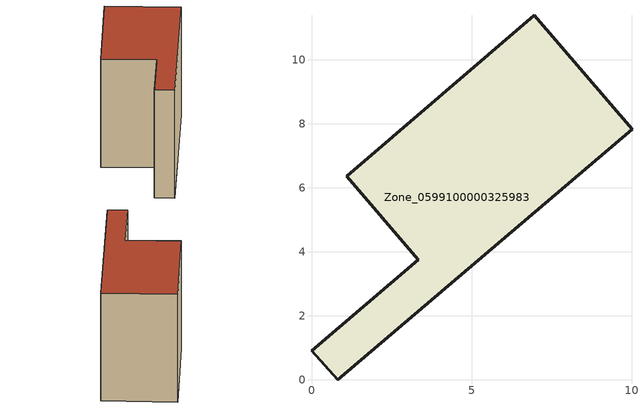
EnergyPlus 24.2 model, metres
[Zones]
Zone_0599100000325983
 floor ground (C_G): 6.96,11.39 10.01,7.82 0.81,0 0,0.91 3.33,3.75 1.1,6.36 z0
 wall outside (C_F): 10.01,7.82 6.96,11.39 1.1,6.36 3.33,3.75 0,0.91 0.81,0 10.01,7.82 z0:7.24
 roof outside (C_R): 0.81,0 10.01,7.82 6.96,11.39 1.1,6.36 3.33,3.75 0,0.91 z7.24
[BUILDING]
Pand.0599100000325983: North Axis=0; Terrain=City; Loads Convergence Tolerance Value=0.04; Temperature Convergence Tolerance Value=0.4; Solar Distribution=FullExterior; Maximum Number of Warmup Days=25; Minimum Number of Warmup Days=1
[Site:Location]
Rotterdam.The.Hague.AP_ZH_NLD Design_Conditions: Latitude=51.96; Longitude=4.45; Time Zone=1; Elevation=-4.5
[SITE:GROUNDTEMPERATURE:BUILDINGSURFACE]
18, 18, 18, 18, 18, 18, 18, 18, 18, 18, 18, 18
[MATERIAL] Thermal Absorptance=0.9; Solar Absorptance=0.7; Visible Absorptance=0.7
Name | Roughness | Thickness | Conductivity | Density | Specific Heat
G.TI.1946 | MediumSmooth | 0.15 | 1 | 540 | 1210
F.TI.1946 | Rough | 0.3 | 0.857143 | 1920 | 840
R.TI.1946 | MediumRough | 0.2 | 0.1 | 1500 | 1000
[CONSTRUCTION]
C_G: G.TI.1946
C_F: F.TI.1946
C_R: R.TI.1946
[ZONE]
Zone_0599100000325983: Type=1; Multiplier=1; Ceiling Height=Autocalculate; Volume=Autocalculate; Floor Area=autocalculate; Part of Total Floor Area=Yes
[ZONEINFILTRATION:DESIGNFLOWRATE]
Infil_Zone_0599100000325983: Zone or ZoneList or Space or SpaceList=Zone_0599100000325983; Schedule=AlwaysOn; Design Flow Rate Calculation Method=Flow/Area; Flow Rate per Floor Area=0.003; Constant Term Coefficient=1; Temperature Term Coefficient=0; Velocity Term Coefficient=0; Velocity Squared Term Coefficient=0
[HVACTEMPLATE:ZONE:IDEALLOADSAIRSYSTEM]
Zone_0599100000325983: Maximum Heating Supply Air Temperature=50; Minimum Cooling Supply Air Temperature=13; Maximum Heating Supply Air Humidity Ratio=0.0156; Minimum Cooling Supply Air Humidity Ratio=0.0077; Heating Limit=NoLimit; Cooling Limit=NoLimit; Dehumidification Control Type=ConstantSensibleHeatRatio; Cooling Sensible Heat Ratio=0.7; Dehumidification Setpoint=60; Humidification Control Type=None; Humidification Setpoint=30; Outdoor Air Method=None; Outdoor Air Flow Rate per Person=0.00944; Outdoor Air Flow Rate per Zone Floor Area=0; Outdoor Air Flow Rate per Zone=0; Demand Controlled Ventilation Type=None; Outdoor Air Economizer Type=NoEconomizer; Heat Recovery Type=None; Sensible Heat Recovery Effectiveness=0.7; Latent Heat Recovery Effectiveness=0.65
[ZONECONTROL:THERMOSTAT]
ThermostatControl_Zone_0599100000325983: Zone or ZoneList=Zone_0599100000325983; Control Type Schedule=DualSetpointControlType; Control 1=Thermostat_Zone_0599100000325983; Temperature Difference Between Cutout And Setpoint=0
[THERMOSTATSETPOINT:DUALSETPOINT]
Thermostat_Zone_0599100000325983: Heating Setpoint Temperature Schedule=HeatingSetpoint_Zone_0599100000325983; Cooling Setpoint Temperature Schedule=CoolingSetpoint_Zone_0599100000325983
[SCHEDULE:COMPACT]
HeatingSetpoint_Zone_0599100000325983: Through: 12/31, For: AllDays, Until: 24:00, 21
CoolingSetpoint_Zone_0599100000325983: Through: 12/31, For: AllDays, Until: 24:00, 24
DualSetpointControlType: Through: 12/31, For: AllDays, Until: 24:00, 4
AlwaysOn: Through: 12/31, For: AllDays, Until: 24:00, 1
